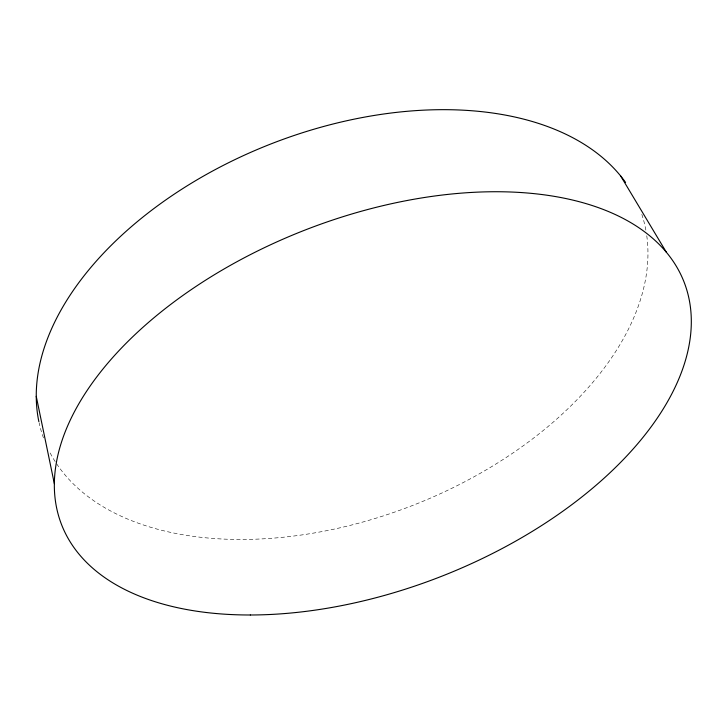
<?xml version="1.0" encoding="UTF-8"?>
<svg xmlns="http://www.w3.org/2000/svg" width="725" height="725" viewBox="0 0 725 725"><rect width="100%" height="100%" fill="white"/><g stroke="black" fill="none" stroke-linecap="round" stroke-linejoin="round"><path stroke-width="0.54" stroke-dasharray="3.62 2.72" d="M641.815 214.355A319.435 194.146 -21.3 0 1 646.084 231.357M646.763 235.761A319.435 194.146 -21.3 0 1 409.997 506.467A319.435 194.146 -21.3 0 1 55.789 462.523M55.182 461.589A319.435 194.146 -21.3 0 1 49.119 450.968M43.473 437.891A319.435 194.146 -21.3 0 1 39.123 422.838"/><path stroke-width="1.09" d="M620.682 176.012L666.384 252.273M36.25 396.339L54.339 483.657M38.887 421.723A319.435 194.146 -21.3 0 1 264.027 146.695A319.435 194.146 -21.3 0 1 625.584 182.455M250.315 614.99A334.053 186.098 -21.3 0 0 688.678 297.187A334.053 186.098 -21.3 0 0 179.474 297.903A334.053 186.098 -21.3 0 0 250.315 614.99"/></g></svg>
